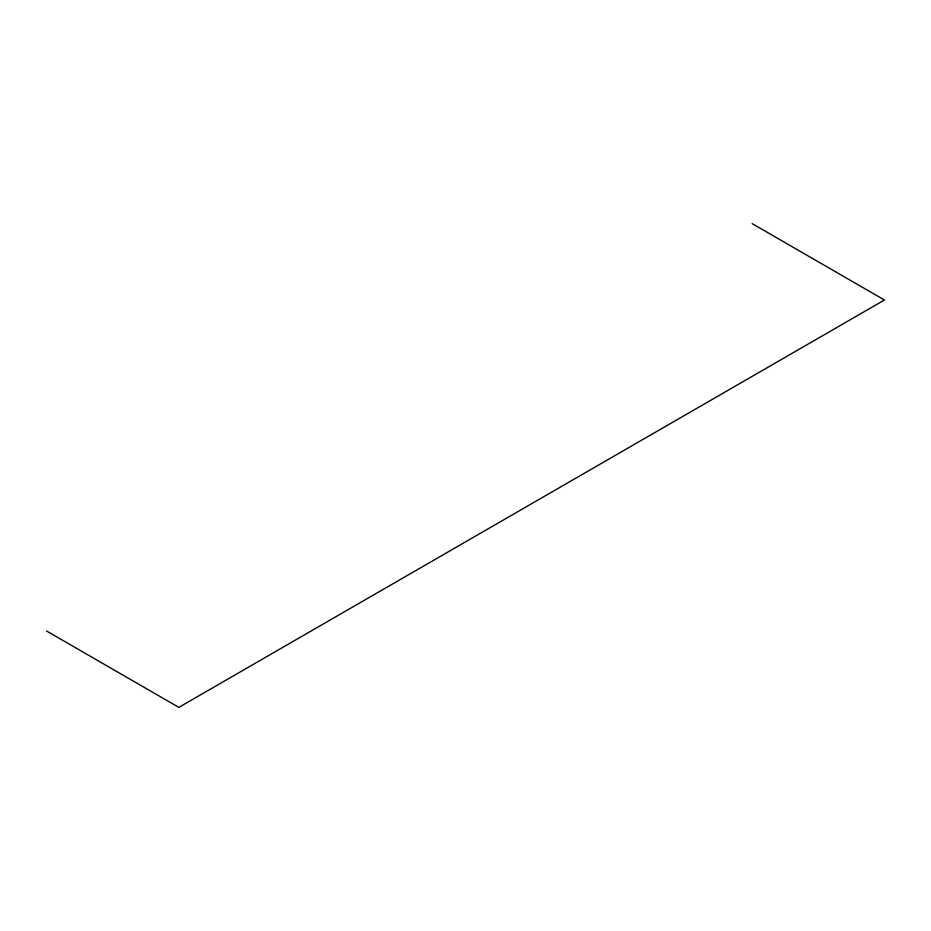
<?xml version="1.0" encoding="UTF-8"?>
<svg xmlns="http://www.w3.org/2000/svg" width="931" height="931" viewBox="0 0 931 931"><rect width="100%" height="100%" fill="white"/><g stroke="black" fill="none" stroke-linecap="round" stroke-linejoin="round"><path stroke-width="1.4" d="M752.155 223.626L884.45 300.003L178.845 707.374L46.55 630.997"/></g></svg>
